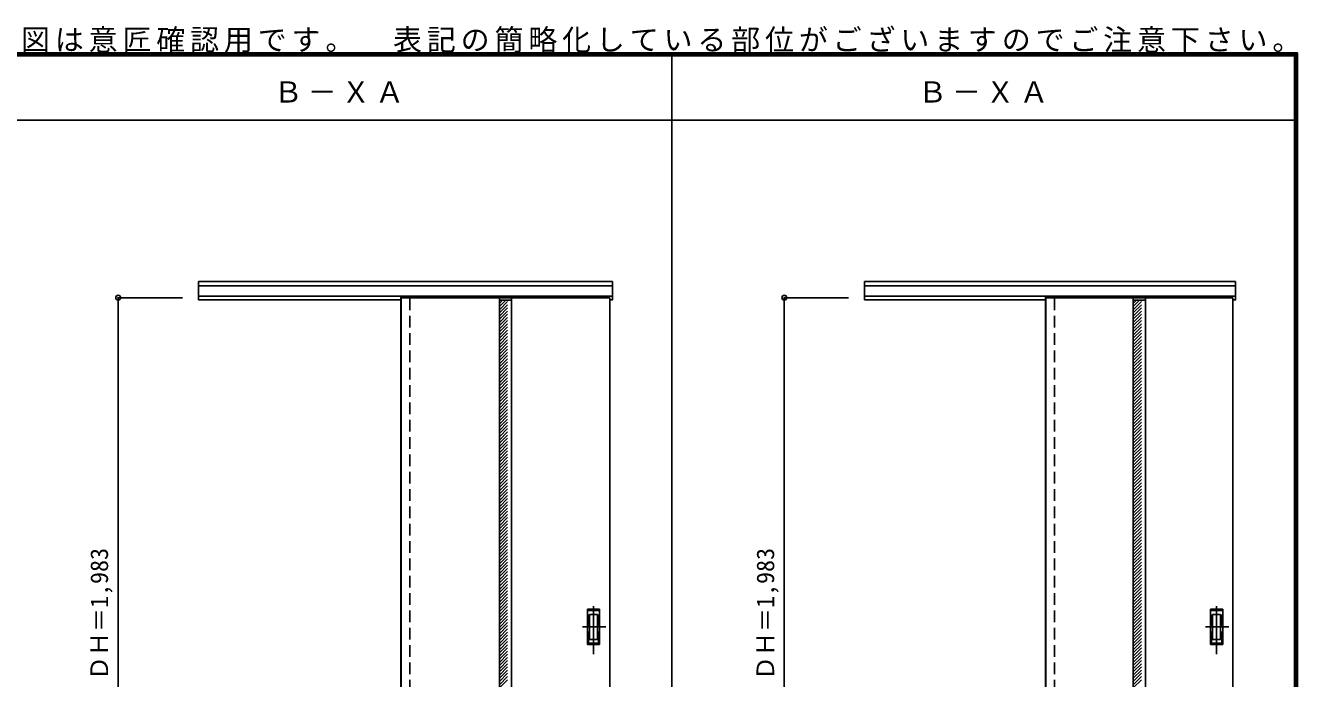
# Model space of a CAD drawing. Units: millimetres, scale not verified. Extents: x -6000 to 5700, y -4307 to 4260.
# Drawn here: x 1739 to 5700, y 2225 to 4260 of the extents above; entities that cross this region are included whole.
import ezdxf
from ezdxf.enums import TextEntityAlignment as Align

# ---------------------------------------------------------------- set-up
doc = ezdxf.new("R2010")
doc.units = ezdxf.units.MM
doc.header["$LTSCALE"] = 30
doc.header["$PDMODE"] = 32
doc.header["$PDSIZE"] = 15
doc.linetypes.add('CHAIN1', pattern=[8, 5, -1, 1, -1])
doc.linetypes.add('DASHED1', pattern=[1.8, 1.2, -0.6])
for name, color, linetype in [('0-2_扉', 3, 'Continuous'), ('0-3_仕上げ', 3, 'Continuous'), ('0-4_枠', 3, 'Continuous'), ('0-6_引手', 7, 'Continuous'), ('0-A_文字', 7, 'Continuous'), ('0-B_寸法', 4, 'Continuous'), ('0-C_ハッチ', 4, 'DASHED1'), ('F-1_枠', 6, 'Continuous')]:
    doc.layers.add(name, color=color, linetype=linetype)
doc.styles.add('ＭＳ ゴシック', font='')
doc.styles.get('ＭＳ ゴシック').set_extended_font_data('MS Gothic')

msp = doc.modelspace()

# ---------------------------------------------------------------- linework, layer by layer
at = {"layer": '0-2_扉', "color": 4, "linetype": 'DASHED1'}
for p, q in [((2909, 3412), (2909, 3408)), ((4916, 3412), (4916, 3408))]:
    msp.add_line(p, q, dxfattribs=at)
at = {"layer": '0-2_扉'}
for p, q in [((2909, 3412), (2909, 1429)), ((2909, 3412), (3559, 3412)), ((3559, 1429), (3559, 3412)), ((4916, 3412), (4916, 1429)), ((4916, 3412), (5499, 3412)), ((5499, 1429), (5499, 3412))]:
    msp.add_line(p, q, dxfattribs=at)
at = {"layer": '0-3_仕上げ'}
for p, q in [((3215, 3412), (3215, 1429)), ((3253, 3412), (3253, 1429)), ((5188.5, 3412), (5188.5, 1429)), ((5226.5, 3412), (5226.5, 1429))]:
    msp.add_line(p, q, dxfattribs=at)
at = {"layer": '0-3_仕上げ', "color": 7}
for p, q in [((3215, 3404), (3253, 3404)), ((5188.5, 3404), (5226.5, 3404))]:
    msp.add_line(p, q, dxfattribs=at)
at = {"layer": '0-4_枠'}
for p, q in [((2278, 3462), (3567, 3462)), ((2278, 3405), (2278, 3462)), ((2278, 3449), (3567, 3449)), ((4352, 3462), (5507, 3462)), ((4352, 3405), (4352, 3462)), ((4352, 3449), (5507, 3449)), ((2278, 3417), (3567, 3417)), ((2908, 3417), (2908, 1420)), ((2936, 3412), (2936, 3417)), ((4352, 3417), (5507, 3417)), ((4915, 3417), (4915, 1420)), ((4943, 3412), (4943, 3417)), ((2278, 3405), (2909, 3405)), ((4352, 3405), (4916, 3405))]:
    msp.add_line(p, q, dxfattribs=at)
at = {"layer": '0-4_枠', "color": 4, "linetype": 'DASHED1'}
for p, q in [((2936, 1429), (2936, 3412)), ((4943, 1429), (4943, 3412))]:
    msp.add_line(p, q, dxfattribs=at)
at = {"layer": '0-4_枠'}
for points in [[(3559, 3405), (3567, 3405), (3567, 3462)], [(5499, 3405), (5507, 3405), (5507, 3462)]]:
    msp.add_lwpolyline(points, dxfattribs=at)
at = {"layer": '0-6_引手', "linetype": 'CHAIN1'}
for p, q in [((3508, 2301.27), (3508, 2472.12)), ((5448, 2301.27), (5448, 2472.12)), ((3546.07, 2386.5), (3473.56, 2386.5)), ((5486.07, 2386.5), (5413.56, 2386.5))]:
    msp.add_line(p, q, dxfattribs=at)
at = {"layer": '0-6_引手'}
for p, q in [((3527, 2441.5), (3489, 2441.5)), ((3489, 2331.5), (3489, 2441.5)), ((3520.5, 2425.5), (3495.5, 2425.5)), ((3495.5, 2347.5), (3495.5, 2425.5)), ((3520.5, 2347.5), (3520.5, 2425.5)), ((3527, 2331.5), (3527, 2441.5)), ((5467, 2441.5), (5429, 2441.5)), ((5429, 2331.5), (5429, 2441.5)), ((5460.5, 2425.5), (5435.5, 2425.5)), ((5435.5, 2347.5), (5435.5, 2425.5)), ((5460.5, 2347.5), (5460.5, 2425.5)), ((5467, 2331.5), (5467, 2441.5)), ((3520.5, 2347.5), (3495.5, 2347.5)), ((5460.5, 2347.5), (5435.5, 2347.5)), ((3527, 2331.5), (3489, 2331.5)), ((5467, 2331.5), (5429, 2331.5))]:
    msp.add_line(p, q, dxfattribs=at)
at = {"layer": '0-6_引手', "linetype": 'DASHED1'}
for p, q in [((3492, 2335.5), (3492, 2437.5)), ((5432, 2335.5), (5432, 2437.5)), ((3524, 2335.5), (3492, 2335.5)), ((5464, 2335.5), (5432, 2335.5))]:
    msp.add_line(p, q, dxfattribs=at)
for points in [[(3524, 2335.5), (3524, 2437.5), (3492, 2437.5)], [(5464, 2335.5), (5464, 2437.5), (5432, 2437.5)]]:
    msp.add_lwpolyline(points, dxfattribs=at)
at = {"layer": '0-B_寸法'}
for p, q in [((2028, 3412), (2028, 1429)), ((2028, 3412), (2228, 3412)), ((4102, 3412), (4102, 1429)), ((4102, 3412), (4302, 3412))]:
    msp.add_line(p, q, dxfattribs=at)
at = {"layer": '0-B_寸法', "color": 7}
for p in [(2028, 3412), (4102, 3412)]:
    msp.add_point(p, dxfattribs=at)
at = {"layer": '0-C_ハッチ'}
for p, q in [((3215, 3394.3), (3224.7, 3404)), ((3215, 3374.5), (3244.5, 3404)), ((3215, 3384.4), (3234.6, 3404)), ((3215, 3364.6), (3253, 3402.6)), ((3215, 3354.7), (3253, 3392.7)), ((3215, 3344.8), (3253, 3382.8)), ((3215, 3334.9), (3253, 3372.9)), ((5188.5, 3394.3), (5198.2, 3404)), ((5188.5, 3374.5), (5218, 3404)), ((5188.5, 3384.4), (5208.1, 3404)), ((5188.5, 3364.6), (5226.5, 3402.6)), ((5188.5, 3354.7), (5226.5, 3392.7)), ((5188.5, 3344.8), (5226.5, 3382.8)), ((5188.5, 3334.9), (5226.5, 3372.9)), ((3215, 3325), (3253, 3363)), ((3215, 3315.1), (3253, 3353.1)), ((3215, 3305.2), (3253, 3343.2)), ((3215, 3295.3), (3253, 3333.3)), ((5188.5, 3325), (5226.5, 3363)), ((5188.5, 3315.1), (5226.5, 3353.1)), ((5188.5, 3305.2), (5226.5, 3343.2)), ((5188.5, 3295.3), (5226.5, 3333.3)), ((3215, 3285.41), (3253, 3323.41)), ((3215, 3275.51), (3253, 3313.51)), ((3215, 3265.61), (3253, 3303.61)), ((3215, 3255.71), (3253, 3293.71)), ((5188.5, 3285.41), (5226.5, 3323.41)), ((5188.5, 3275.51), (5226.5, 3313.51)), ((5188.5, 3265.61), (5226.5, 3303.61)), ((5188.5, 3255.71), (5226.5, 3293.71)), ((3215, 3245.81), (3253, 3283.81)), ((3215, 3235.91), (3253, 3273.91)), ((3215, 3226.01), (3253, 3264.01)), ((3215, 3216.11), (3253, 3254.11)), ((5188.5, 3245.81), (5226.5, 3283.81)), ((5188.5, 3235.91), (5226.5, 3273.91)), ((5188.5, 3226.01), (5226.5, 3264.01)), ((5188.5, 3216.11), (5226.5, 3254.11)), ((3215, 3206.21), (3253, 3244.21)), ((3215, 3196.31), (3253, 3234.31)), ((3215, 3186.41), (3253, 3224.41)), ((3215, 3176.51), (3253, 3214.51)), ((5188.5, 3206.21), (5226.5, 3244.21)), ((5188.5, 3196.31), (5226.5, 3234.31)), ((5188.5, 3186.41), (5226.5, 3224.41)), ((5188.5, 3176.51), (5226.5, 3214.51)), ((3215, 3166.61), (3253, 3204.61)), ((3215, 3156.71), (3253, 3194.71)), ((3215, 3146.81), (3253, 3184.81)), ((3215, 3136.91), (3253, 3174.91)), ((5188.5, 3166.61), (5226.5, 3204.61)), ((5188.5, 3156.71), (5226.5, 3194.71)), ((5188.5, 3146.81), (5226.5, 3184.81)), ((5188.5, 3136.91), (5226.5, 3174.91)), ((3215, 3127.01), (3253, 3165.01)), ((3215, 3117.11), (3253, 3155.11)), ((3215, 3107.21), (3253, 3145.21)), ((3215, 3097.31), (3253, 3135.31)), ((5188.5, 3127.01), (5226.5, 3165.01)), ((5188.5, 3117.11), (5226.5, 3155.11)), ((5188.5, 3107.21), (5226.5, 3145.21)), ((5188.5, 3097.31), (5226.5, 3135.31)), ((3215, 3087.42), (3253, 3125.42)), ((3215, 3077.52), (3253, 3115.52)), ((3215, 3067.62), (3253, 3105.62)), ((3215, 3057.72), (3253, 3095.72)), ((5188.5, 3087.42), (5226.5, 3125.42)), ((5188.5, 3077.52), (5226.5, 3115.52)), ((5188.5, 3067.62), (5226.5, 3105.62)), ((5188.5, 3057.72), (5226.5, 3095.72)), ((3215, 3047.82), (3253, 3085.82)), ((3215, 3037.92), (3253, 3075.92)), ((3215, 3028.02), (3253, 3066.02)), ((3215, 3018.12), (3253, 3056.12)), ((5188.5, 3047.82), (5226.5, 3085.82)), ((5188.5, 3037.92), (5226.5, 3075.92)), ((5188.5, 3028.02), (5226.5, 3066.02)), ((5188.5, 3018.12), (5226.5, 3056.12)), ((3215, 3008.22), (3253, 3046.22)), ((3215, 2998.32), (3253, 3036.32)), ((3215, 2988.42), (3253, 3026.42)), ((3215, 2978.52), (3253, 3016.52)), ((5188.5, 3008.22), (5226.5, 3046.22)), ((5188.5, 2998.32), (5226.5, 3036.32)), ((5188.5, 2988.42), (5226.5, 3026.42)), ((5188.5, 2978.52), (5226.5, 3016.52)), ((3215, 2968.62), (3253, 3006.62)), ((3215, 2958.72), (3253, 2996.72)), ((3215, 2948.82), (3253, 2986.82)), ((3215, 2938.92), (3253, 2976.92)), ((5188.5, 2968.62), (5226.5, 3006.62)), ((5188.5, 2958.72), (5226.5, 2996.72)), ((5188.5, 2948.82), (5226.5, 2986.82)), ((5188.5, 2938.92), (5226.5, 2976.92)), ((3215, 2929.02), (3253, 2967.02)), ((3215, 2919.12), (3253, 2957.12)), ((3215, 2909.22), (3253, 2947.22)), ((3215, 2899.32), (3253, 2937.32)), ((5188.5, 2929.02), (5226.5, 2967.02)), ((5188.5, 2919.12), (5226.5, 2957.12)), ((5188.5, 2909.22), (5226.5, 2947.22)), ((5188.5, 2899.32), (5226.5, 2937.32)), ((3215, 2889.43), (3253, 2927.43)), ((3215, 2879.53), (3253, 2917.53)), ((3215, 2869.63), (3253, 2907.63)), ((3215, 2859.73), (3253, 2897.73)), ((5188.5, 2889.43), (5226.5, 2927.43)), ((5188.5, 2879.53), (5226.5, 2917.53)), ((5188.5, 2869.63), (5226.5, 2907.63)), ((5188.5, 2859.73), (5226.5, 2897.73)), ((3215, 2849.83), (3253, 2887.83)), ((3215, 2839.93), (3253, 2877.93)), ((3215, 2830.03), (3253, 2868.03)), ((3215, 2820.13), (3253, 2858.13)), ((5188.5, 2849.83), (5226.5, 2887.83)), ((5188.5, 2839.93), (5226.5, 2877.93)), ((5188.5, 2830.03), (5226.5, 2868.03)), ((5188.5, 2820.13), (5226.5, 2858.13)), ((3215, 2810.23), (3253, 2848.23)), ((3215, 2800.33), (3253, 2838.33)), ((3215, 2790.43), (3253, 2828.43)), ((3215, 2780.53), (3253, 2818.53)), ((5188.5, 2810.23), (5226.5, 2848.23)), ((5188.5, 2800.33), (5226.5, 2838.33)), ((5188.5, 2790.43), (5226.5, 2828.43)), ((5188.5, 2780.53), (5226.5, 2818.53)), ((3215, 2770.63), (3253, 2808.63)), ((3215, 2760.73), (3253, 2798.73)), ((3215, 2750.83), (3253, 2788.83)), ((3215, 2740.93), (3253, 2778.93)), ((5188.5, 2770.63), (5226.5, 2808.63)), ((5188.5, 2760.73), (5226.5, 2798.73)), ((5188.5, 2750.83), (5226.5, 2788.83)), ((5188.5, 2740.93), (5226.5, 2778.93)), ((3215, 2731.03), (3253, 2769.03)), ((3215, 2721.13), (3253, 2759.13)), ((3215, 2711.23), (3253, 2749.23)), ((3215, 2701.33), (3253, 2739.33)), ((5188.5, 2731.03), (5226.5, 2769.03)), ((5188.5, 2721.13), (5226.5, 2759.13)), ((5188.5, 2711.23), (5226.5, 2749.23)), ((5188.5, 2701.33), (5226.5, 2739.33)), ((3215, 2691.44), (3253, 2729.44)), ((3215, 2681.54), (3253, 2719.54)), ((3215, 2671.64), (3253, 2709.64)), ((3215, 2661.74), (3253, 2699.74)), ((5188.5, 2691.44), (5226.5, 2729.44)), ((5188.5, 2681.54), (5226.5, 2719.54)), ((5188.5, 2671.64), (5226.5, 2709.64)), ((5188.5, 2661.74), (5226.5, 2699.74)), ((3215, 2651.84), (3253, 2689.84)), ((3215, 2641.94), (3253, 2679.94)), ((3215, 2632.04), (3253, 2670.04)), ((3215, 2622.14), (3253, 2660.14)), ((5188.5, 2651.84), (5226.5, 2689.84)), ((5188.5, 2641.94), (5226.5, 2679.94)), ((5188.5, 2632.04), (5226.5, 2670.04)), ((5188.5, 2622.14), (5226.5, 2660.14)), ((3215, 2612.24), (3253, 2650.24)), ((3215, 2602.34), (3253, 2640.34)), ((3215, 2592.44), (3253, 2630.44)), ((3215, 2582.54), (3253, 2620.54)), ((5188.5, 2612.24), (5226.5, 2650.24)), ((5188.5, 2602.34), (5226.5, 2640.34)), ((5188.5, 2592.44), (5226.5, 2630.44)), ((5188.5, 2582.54), (5226.5, 2620.54)), ((3215, 2572.64), (3253, 2610.64)), ((3215, 2562.74), (3253, 2600.74)), ((3215, 2552.84), (3253, 2590.84)), ((3215, 2542.94), (3253, 2580.94)), ((5188.5, 2572.64), (5226.5, 2610.64)), ((5188.5, 2562.74), (5226.5, 2600.74)), ((5188.5, 2552.84), (5226.5, 2590.84)), ((5188.5, 2542.94), (5226.5, 2580.94)), ((3215, 2533.04), (3253, 2571.04)), ((3215, 2523.14), (3253, 2561.14)), ((3215, 2513.24), (3253, 2551.24)), ((3215, 2503.34), (3253, 2541.34)), ((5188.5, 2533.04), (5226.5, 2571.04)), ((5188.5, 2523.14), (5226.5, 2561.14)), ((5188.5, 2513.24), (5226.5, 2551.24)), ((5188.5, 2503.34), (5226.5, 2541.34)), ((3215, 2493.45), (3253, 2531.45)), ((3215, 2483.55), (3253, 2521.55)), ((3215, 2473.65), (3253, 2511.65)), ((3215, 2463.75), (3253, 2501.75)), ((5188.5, 2493.45), (5226.5, 2531.45)), ((5188.5, 2483.55), (5226.5, 2521.55)), ((5188.5, 2473.65), (5226.5, 2511.65)), ((5188.5, 2463.75), (5226.5, 2501.75)), ((3215, 2453.85), (3253, 2491.85)), ((3215, 2443.95), (3253, 2481.95)), ((3215, 2434.05), (3253, 2472.05)), ((3215, 2424.15), (3253, 2462.15)), ((5188.5, 2453.85), (5226.5, 2491.85)), ((5188.5, 2443.95), (5226.5, 2481.95)), ((5188.5, 2434.05), (5226.5, 2472.05)), ((5188.5, 2424.15), (5226.5, 2462.15)), ((3215, 2414.25), (3253, 2452.25)), ((3215, 2404.35), (3253, 2442.35)), ((3215, 2394.45), (3253, 2432.45)), ((3215, 2384.55), (3253, 2422.55)), ((5188.5, 2414.25), (5226.5, 2452.25)), ((5188.5, 2404.35), (5226.5, 2442.35)), ((5188.5, 2394.45), (5226.5, 2432.45)), ((5188.5, 2384.55), (5226.5, 2422.55)), ((3215, 2374.65), (3253, 2412.65)), ((3215, 2364.75), (3253, 2402.75)), ((3215, 2354.85), (3253, 2392.85)), ((3215, 2344.95), (3253, 2382.95)), ((5188.5, 2374.65), (5226.5, 2412.65)), ((5188.5, 2364.75), (5226.5, 2402.75)), ((5188.5, 2354.85), (5226.5, 2392.85)), ((5188.5, 2344.95), (5226.5, 2382.95)), ((3215, 2335.05), (3253, 2373.05)), ((3215, 2325.15), (3253, 2363.15)), ((3215, 2315.25), (3253, 2353.25)), ((3215, 2305.36), (3253, 2343.36)), ((5188.5, 2335.05), (5226.5, 2373.05)), ((5188.5, 2325.15), (5226.5, 2363.15)), ((5188.5, 2315.25), (5226.5, 2353.25)), ((5188.5, 2305.36), (5226.5, 2343.36)), ((3215, 2295.46), (3253, 2333.46)), ((3215, 2285.56), (3253, 2323.56)), ((3215, 2275.66), (3253, 2313.66)), ((3215, 2265.76), (3253, 2303.76)), ((5188.5, 2295.46), (5226.5, 2333.46)), ((5188.5, 2285.56), (5226.5, 2323.56)), ((5188.5, 2275.66), (5226.5, 2313.66)), ((5188.5, 2265.76), (5226.5, 2303.76)), ((3215, 2255.86), (3253, 2293.86)), ((3215, 2245.96), (3253, 2283.96)), ((3215, 2236.06), (3253, 2274.06)), ((3215, 2226.16), (3253, 2264.16)), ((5188.5, 2255.86), (5226.5, 2293.86)), ((5188.5, 2245.96), (5226.5, 2283.96)), ((5188.5, 2236.06), (5226.5, 2274.06)), ((5188.5, 2226.16), (5226.5, 2264.16)), ((3215, 2216.26), (3253, 2254.26)), ((3215, 2206.36), (3253, 2244.36)), ((3215, 2196.46), (3253, 2234.46)), ((5188.5, 2216.26), (5226.5, 2254.26)), ((5188.5, 2206.36), (5226.5, 2244.36)), ((5188.5, 2196.46), (5226.5, 2234.46))]:
    msp.add_line(p, q, dxfattribs=at)
at = {"layer": 'F-1_枠'}
for p, q in [((-6000, 4175), (5700, 4175)), ((-6000, 4170), (5700, 4170)), ((-6000, 4165), (5700, 4165)), ((3752, -3790), (3752, 4175)), ((5690, 4175), (5690, -4205)), ((5695, 4175), (5695, -4205)), ((5700, 4175), (5700, -4205)), ((-6000, 3965), (5700, 3965))]:
    msp.add_line(p, q, dxfattribs=at)

# ---------------------------------------------------------------- texts
at = {"layer": '0-A_文字', "char_height": 65.98, "attachment_point": 7, "style": 'ＭＳ ゴシック'}
for s, insert in [('\\T1.17;※本図は意匠確認用です。\u3000表記の簡略化している部位がございますのでご注意下さい。', (1515, 4175)), ('\\T1.17;Ｂ－ＸＡ', (2512.5, 4020)), ('\\T1.17;Ｂ－ＸＡ', (4518.5, 4020))]:
    msp.add_mtext(s, dxfattribs=dict(at, insert=insert))
at = {"layer": '0-B_寸法', "color": 7, "style": 'ＭＳ ゴシック'}
for p in [(2013, 2220.25), (4087, 2220.25)]:
    msp.add_text('ＤＨ＝1,983', height=54.99, rotation=90, dxfattribs=at).set_placement(p, align=Align.BOTTOM_LEFT)

doc.saveas('drawing.dxf')
